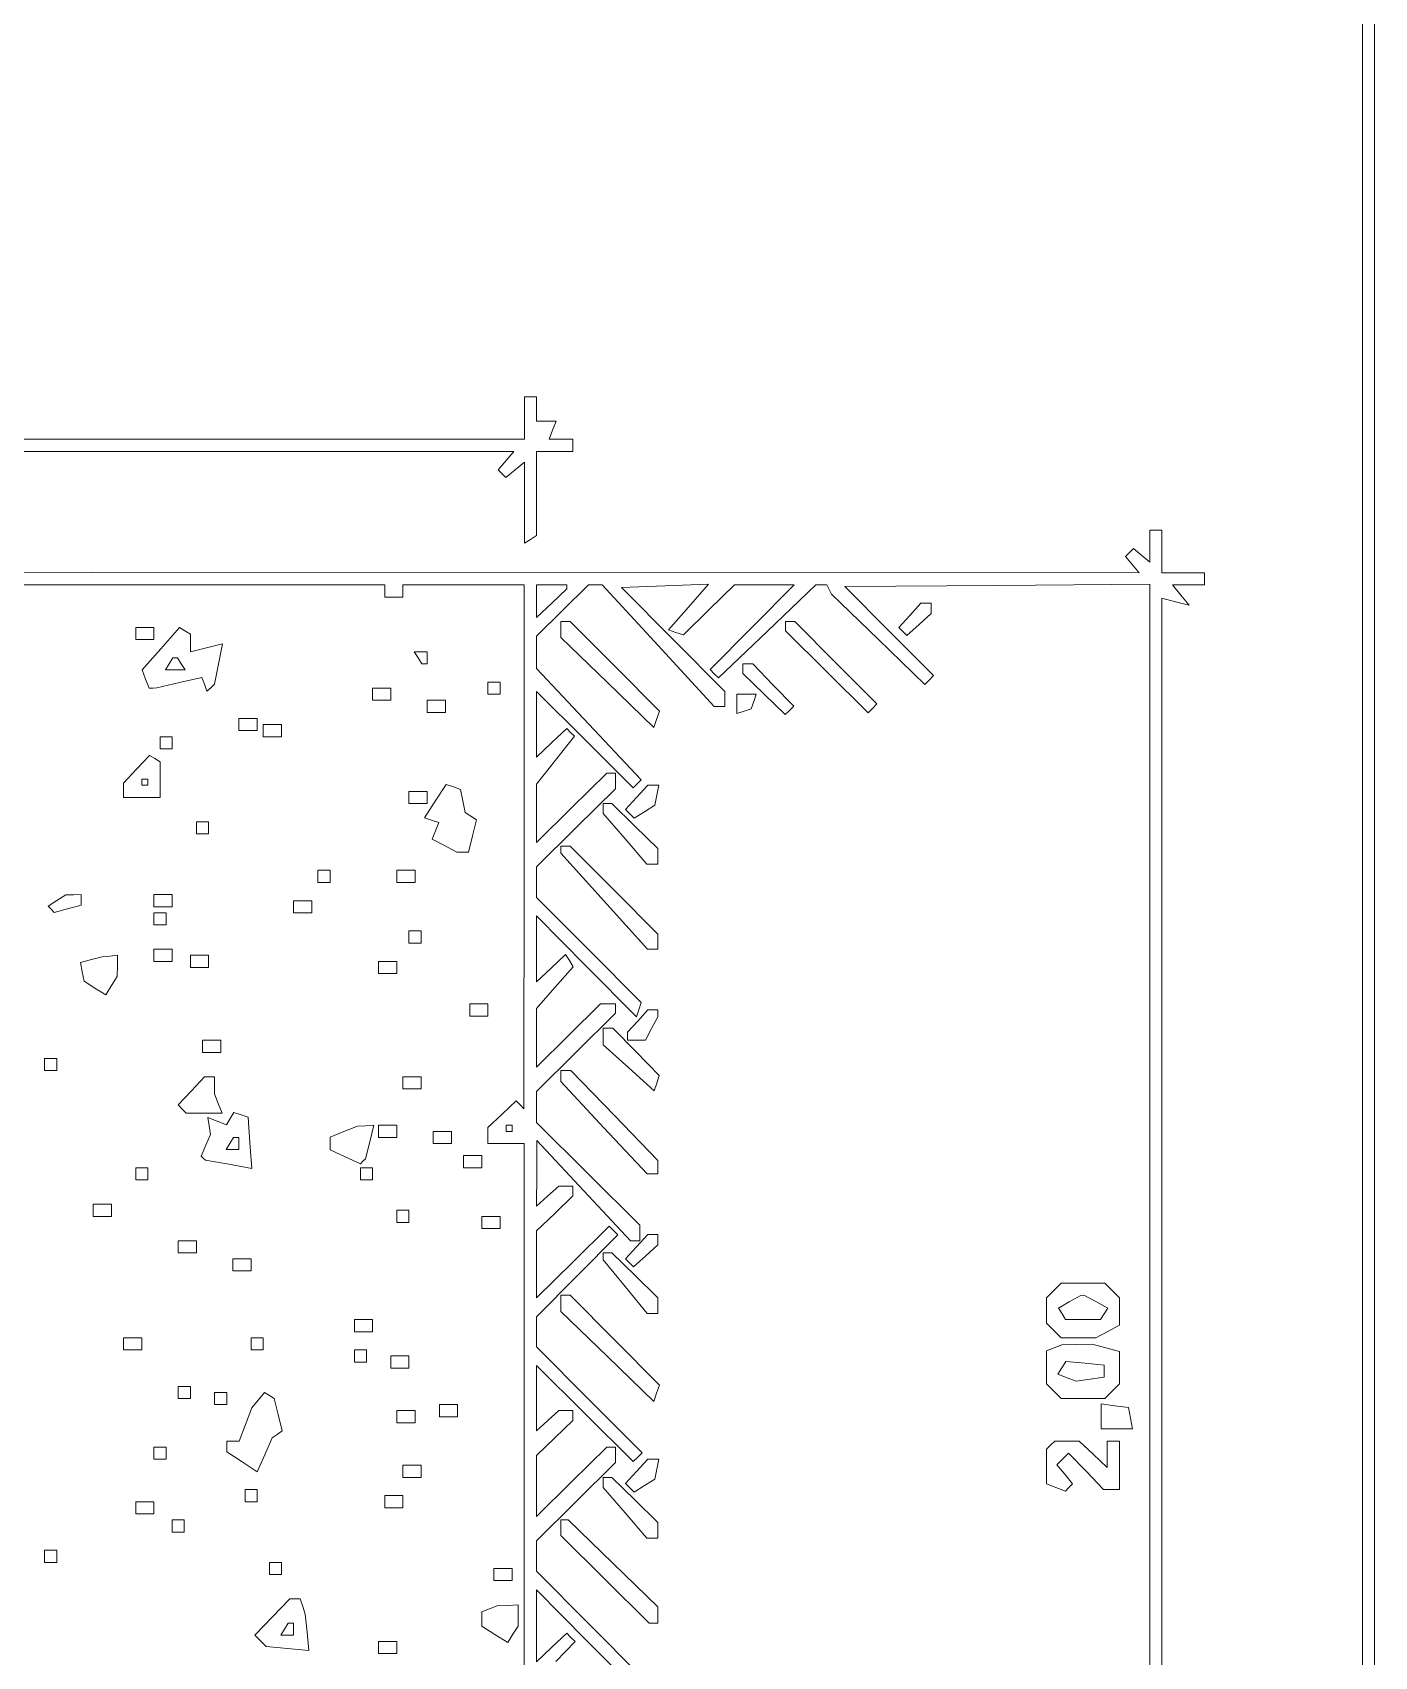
# Paper-space layout 'AN-19-DGE-074' of a CAD drawing. Header units: metres, sheet in millimetres. Extents: x 12 to 193, y 4 to 291.
# Drawn here: x 165.19 to 193.02, y 122.46 to 156.15 of the extents above; entities that cross this region are included whole.
import ezdxf

# ---------------------------------------------------------------- set-up
doc = ezdxf.new("R2010")
doc.units = ezdxf.units.M
doc.layers.add('DGE_CONTORNOS', color=7, linetype='Continuous', lineweight=0)
doc.layers.add('DGE_DATOS', color=7, linetype='Continuous', lineweight=0)

# ---------------------------------------------------------------- blocks, each defined once
blk = doc.blocks.new('LP_REF_DGE_MT_074')
at = {"layer": 'DGE_CONTORNOS'}
for points in [[(29.957, 147.368), (29.988, 25.36), (111.504, 25.329), (193.02, 25.297), (193.02, 147.336), (193.02, 269.375), (111.473, 269.375), (29.925, 269.375)], [(192.768, 181.026), (192.768, 92.929), (186.723, 92.929), (180.678, 92.929), (180.678, 90.977), (180.678, 89.024), (112.039, 89.024), (43.401, 89.024), (43.401, 179.074), (43.401, 269.123), (118.085, 269.123), (192.768, 269.123)], [(176.27, 144.65), (176.27, 144.609), (175.955, 144.314), (175.64, 144.018), (175.64, 144.355), (175.64, 144.691), (175.955, 144.691), (176.27, 144.691)], [(183.385, 144.061), (183.156, 143.808), (183.238, 143.726), (183.321, 143.643), (183.573, 143.872), (183.826, 144.101), (183.826, 144.207), (183.826, 144.314), (183.72, 144.314), (183.613, 144.314)], [(176.144, 143.768), (176.144, 143.6), (177.109, 142.666), (178.073, 141.732), (178.131, 141.903), (178.189, 142.073), (177.264, 143.005), (176.339, 143.936), (176.241, 143.936), (176.144, 143.936)], [(180.804, 143.838), (180.804, 143.74), (181.661, 142.89), (182.517, 142.039), (182.609, 142.131), (182.7, 142.222), (181.85, 143.079), (180.999, 143.936), (180.901, 143.936), (180.804, 143.936)], [(167.328, 143.684), (167.328, 143.558), (167.517, 143.558), (167.706, 143.558), (167.706, 143.684), (167.706, 143.81), (167.517, 143.81), (167.328, 143.81)], [(167.848, 143.369), (167.462, 142.928), (167.534, 142.739), (167.607, 142.55), (167.688, 142.553), (167.769, 142.556), (168.235, 142.665), (168.702, 142.773), (168.753, 142.63), (168.805, 142.487), (168.884, 142.56), (168.962, 142.632), (169.046, 143.05), (169.13, 143.469), (168.796, 143.385), (168.461, 143.301), (168.461, 143.485), (168.461, 143.669), (168.348, 143.739), (168.235, 143.809)], [(173.184, 143.18), (173.262, 143.054), (173.317, 143.054), (173.373, 143.054), (173.373, 143.18), (173.373, 143.306), (173.24, 143.306), (173.106, 143.306)], [(168.272, 143.054), (168.35, 142.928), (168.146, 142.928), (167.943, 142.928), (168.02, 143.054), (168.098, 143.18), (168.146, 143.18), (168.195, 143.18)], [(179.922, 142.953), (179.922, 142.852), (180.361, 142.426), (180.8, 142.001), (180.888, 142.089), (180.975, 142.176), (180.55, 142.615), (180.124, 143.054), (180.023, 143.054), (179.922, 143.054)], [(172.24, 142.424), (172.24, 142.298), (172.428, 142.298), (172.617, 142.298), (172.617, 142.424), (172.617, 142.55), (172.428, 142.55), (172.24, 142.55)], [(174.632, 142.55), (174.632, 142.424), (174.758, 142.424), (174.884, 142.424), (174.884, 142.55), (174.884, 142.676), (174.758, 142.676), (174.632, 142.676)], [(173.373, 142.172), (173.373, 142.047), (173.562, 142.047), (173.751, 142.047), (173.751, 142.172), (173.751, 142.298), (173.562, 142.298), (173.373, 142.298)], [(179.796, 142.225), (179.796, 142.026), (179.946, 142.075), (180.095, 142.125), (180.145, 142.275), (180.195, 142.424), (179.995, 142.424), (179.796, 142.424)], [(169.469, 141.795), (169.469, 141.669), (169.658, 141.669), (169.847, 141.669), (169.847, 141.795), (169.847, 141.921), (169.658, 141.921), (169.469, 141.921)], [(167.832, 141.417), (167.832, 141.291), (167.958, 141.291), (168.083, 141.291), (168.083, 141.417), (168.083, 141.543), (167.958, 141.543), (167.832, 141.543)], [(169.973, 141.669), (169.973, 141.543), (170.161, 141.543), (170.35, 141.543), (170.35, 141.669), (170.35, 141.795), (170.161, 141.795), (169.973, 141.795)], [(167.346, 140.87), (167.076, 140.582), (167.076, 140.433), (167.076, 140.283), (167.454, 140.283), (167.832, 140.283), (167.832, 140.654), (167.832, 141.024), (167.724, 141.091), (167.616, 141.157)], [(167.58, 140.598), (167.58, 140.535), (167.517, 140.535), (167.454, 140.535), (167.454, 140.598), (167.454, 140.661), (167.517, 140.661), (167.58, 140.661)], [(173.541, 140.206), (173.315, 139.862), (173.463, 139.813), (173.611, 139.763), (173.545, 139.592), (173.479, 139.421), (173.733, 139.285), (173.986, 139.15), (174.107, 139.15), (174.227, 139.15), (174.311, 139.484), (174.395, 139.819), (174.276, 139.894), (174.158, 139.968), (174.112, 140.21), (174.066, 140.451), (173.916, 140.501), (173.767, 140.551)], [(177.717, 140.283), (177.489, 140.03), (177.578, 139.941), (177.667, 139.851), (177.881, 139.986), (178.096, 140.121), (178.137, 140.328), (178.177, 140.535), (178.062, 140.535), (177.946, 140.535)], [(172.995, 140.283), (172.995, 140.157), (173.184, 140.157), (173.373, 140.157), (173.373, 140.283), (173.373, 140.409), (173.184, 140.409), (172.995, 140.409)], [(177.025, 140.054), (177.025, 139.951), (177.476, 139.424), (177.927, 138.898), (178.043, 138.898), (178.159, 138.898), (178.159, 139.061), (178.159, 139.225), (177.681, 139.691), (177.204, 140.157), (177.114, 140.157), (177.025, 140.157)], [(168.587, 139.654), (168.587, 139.528), (168.713, 139.528), (168.839, 139.528), (168.839, 139.654), (168.839, 139.78), (168.713, 139.78), (168.587, 139.78)], [(176.144, 139.202), (176.144, 139.127), (177.043, 138.131), (177.943, 137.135), (178.051, 137.135), (178.159, 137.135), (178.159, 137.289), (178.159, 137.444), (177.249, 138.36), (176.339, 139.276), (176.241, 139.276), (176.144, 139.276)], [(171.106, 138.646), (171.106, 138.52), (171.232, 138.52), (171.358, 138.52), (171.358, 138.646), (171.358, 138.772), (171.232, 138.772), (171.106, 138.772)], [(172.743, 138.646), (172.743, 138.52), (172.932, 138.52), (173.121, 138.52), (173.121, 138.646), (173.121, 138.772), (172.932, 138.772), (172.743, 138.772)], [(165.694, 138.147), (165.509, 138.03), (165.574, 137.965), (165.639, 137.9), (165.916, 137.973), (166.194, 138.046), (166.194, 138.157), (166.194, 138.268), (166.037, 138.266), (165.879, 138.264)], [(167.706, 138.142), (167.706, 138.016), (167.895, 138.016), (168.083, 138.016), (168.083, 138.142), (168.083, 138.268), (167.895, 138.268), (167.706, 138.268)], [(170.602, 138.016), (170.602, 137.89), (170.791, 137.89), (170.98, 137.89), (170.98, 138.016), (170.98, 138.142), (170.791, 138.142), (170.602, 138.142)], [(167.706, 137.764), (167.706, 137.639), (167.832, 137.639), (167.958, 137.639), (167.958, 137.764), (167.958, 137.89), (167.832, 137.89), (167.706, 137.89)], [(172.995, 137.387), (172.995, 137.261), (173.121, 137.261), (173.247, 137.261), (173.247, 137.387), (173.247, 137.513), (173.121, 137.513), (172.995, 137.513)], [(167.706, 137.009), (167.706, 136.883), (167.895, 136.883), (168.083, 136.883), (168.083, 137.009), (168.083, 137.135), (167.895, 137.135), (167.706, 137.135)], [(166.408, 136.921), (166.18, 136.862), (166.219, 136.665), (166.257, 136.469), (166.481, 136.33), (166.705, 136.19), (166.826, 136.379), (166.946, 136.568), (166.948, 136.788), (166.95, 137.009), (166.793, 136.994), (166.635, 136.98)], [(168.461, 136.883), (168.461, 136.757), (168.65, 136.757), (168.839, 136.757), (168.839, 136.883), (168.839, 137.009), (168.65, 137.009), (168.461, 137.009)], [(172.365, 136.757), (172.365, 136.631), (172.554, 136.631), (172.743, 136.631), (172.743, 136.757), (172.743, 136.883), (172.554, 136.883), (172.365, 136.883)], [(174.255, 135.875), (174.255, 135.749), (174.444, 135.749), (174.632, 135.749), (174.632, 135.875), (174.632, 136.001), (174.444, 136.001), (174.255, 136.001)], [(177.738, 135.645), (177.529, 135.415), (177.529, 135.33), (177.529, 135.246), (177.714, 135.246), (177.898, 135.246), (178.028, 135.489), (178.159, 135.733), (178.159, 135.804), (178.159, 135.875), (178.052, 135.875), (177.946, 135.875)], [(177.025, 135.323), (177.025, 135.149), (177.553, 134.672), (178.081, 134.195), (178.134, 134.354), (178.187, 134.513), (177.707, 135.005), (177.226, 135.498), (177.126, 135.498), (177.025, 135.498)], [(168.713, 135.12), (168.713, 134.994), (168.902, 134.994), (169.091, 134.994), (169.091, 135.12), (169.091, 135.246), (168.902, 135.246), (168.713, 135.246)], [(165.439, 134.742), (165.439, 134.616), (165.565, 134.616), (165.691, 134.616), (165.691, 134.742), (165.691, 134.868), (165.565, 134.868), (165.439, 134.868)], [(168.482, 134.197), (168.207, 133.905), (168.292, 133.819), (168.377, 133.734), (168.748, 133.734), (169.118, 133.734), (169.041, 133.934), (168.965, 134.133), (168.965, 134.311), (168.965, 134.49), (168.861, 134.49), (168.757, 134.49)], [(172.869, 134.364), (172.869, 134.238), (173.058, 134.238), (173.247, 134.238), (173.247, 134.364), (173.247, 134.49), (173.058, 134.49), (172.869, 134.49)], [(176.144, 134.503), (176.144, 134.39), (177.038, 133.432), (177.932, 132.475), (178.045, 132.475), (178.159, 132.475), (178.159, 132.614), (178.159, 132.754), (177.256, 133.685), (176.353, 134.616), (176.248, 134.616), (176.144, 134.616)], [(169.287, 133.621), (169.209, 133.493), (169.015, 133.568), (168.82, 133.643), (168.85, 133.468), (168.879, 133.293), (168.78, 133.068), (168.682, 132.842), (168.729, 132.801), (168.776, 132.76), (169.256, 132.673), (169.736, 132.587), (169.697, 133.119), (169.658, 133.652), (169.512, 133.7), (169.366, 133.748)], [(171.641, 133.353), (171.358, 133.239), (171.358, 133.106), (171.358, 132.973), (171.673, 132.83), (171.989, 132.686), (172.041, 132.738), (172.093, 132.79), (172.18, 133.136), (172.267, 133.482), (172.096, 133.474), (171.925, 133.466)], [(172.365, 133.356), (172.365, 133.231), (172.554, 133.231), (172.743, 133.231), (172.743, 133.356), (172.743, 133.482), (172.554, 133.482), (172.365, 133.482)], [(175.136, 133.419), (175.136, 133.356), (175.073, 133.356), (175.01, 133.356), (175.01, 133.419), (175.01, 133.482), (175.073, 133.482), (175.136, 133.482)], [(169.469, 133.105), (169.469, 132.979), (169.335, 132.979), (169.202, 132.979), (169.28, 133.105), (169.358, 133.231), (169.413, 133.231), (169.469, 133.231)], [(173.499, 133.231), (173.499, 133.105), (173.688, 133.105), (173.877, 133.105), (173.877, 133.231), (173.877, 133.356), (173.688, 133.356), (173.499, 133.356)], [(174.129, 132.727), (174.129, 132.601), (174.318, 132.601), (174.506, 132.601), (174.506, 132.727), (174.506, 132.853), (174.318, 132.853), (174.129, 132.853)], [(167.328, 132.475), (167.328, 132.349), (167.454, 132.349), (167.58, 132.349), (167.58, 132.475), (167.58, 132.601), (167.454, 132.601), (167.328, 132.601)], [(171.988, 132.475), (171.988, 132.349), (172.114, 132.349), (172.24, 132.349), (172.24, 132.475), (172.24, 132.601), (172.114, 132.601), (171.988, 132.601)], [(166.446, 131.719), (166.446, 131.593), (166.635, 131.593), (166.824, 131.593), (166.824, 131.719), (166.824, 131.845), (166.635, 131.845), (166.446, 131.845)], [(172.743, 131.593), (172.743, 131.467), (172.869, 131.467), (172.995, 131.467), (172.995, 131.593), (172.995, 131.719), (172.869, 131.719), (172.743, 131.719)], [(174.506, 131.467), (174.506, 131.341), (174.695, 131.341), (174.884, 131.341), (174.884, 131.467), (174.884, 131.593), (174.695, 131.593), (174.506, 131.593)], [(168.209, 130.964), (168.209, 130.838), (168.398, 130.838), (168.587, 130.838), (168.587, 130.964), (168.587, 131.089), (168.398, 131.089), (168.209, 131.089)], [(177.717, 130.963), (177.489, 130.71), (177.571, 130.628), (177.653, 130.545), (177.906, 130.774), (178.159, 131.003), (178.159, 131.109), (178.159, 131.215), (178.052, 131.215), (177.946, 131.215)], [(177.025, 130.764), (177.025, 130.691), (177.481, 130.135), (177.937, 129.578), (178.048, 129.578), (178.159, 129.578), (178.159, 129.742), (178.159, 129.905), (177.681, 130.371), (177.204, 130.838), (177.114, 130.838), (177.025, 130.838)], [(169.343, 130.586), (169.343, 130.46), (169.532, 130.46), (169.721, 130.46), (169.721, 130.586), (169.721, 130.712), (169.532, 130.712), (169.343, 130.712)], [(186.37, 130.057), (186.219, 129.906), (186.219, 129.641), (186.219, 129.377), (186.37, 129.226), (186.521, 129.074), (186.882, 129.074), (187.243, 129.074), (187.487, 129.205), (187.73, 129.335), (187.73, 129.62), (187.73, 129.906), (187.579, 130.057), (187.428, 130.208), (186.975, 130.208), (186.521, 130.208)], [(176.144, 129.788), (176.144, 129.621), (177.109, 128.686), (178.073, 127.752), (178.131, 127.923), (178.189, 128.094), (177.264, 129.025), (176.339, 129.956), (176.241, 129.956), (176.144, 129.956)], [(187.238, 129.824), (187.486, 129.691), (187.412, 129.572), (187.338, 129.452), (186.975, 129.452), (186.612, 129.452), (186.539, 129.57), (186.466, 129.689), (186.689, 129.818), (186.912, 129.948), (186.951, 129.952), (186.991, 129.956)], [(171.862, 129.326), (171.862, 129.2), (172.051, 129.2), (172.24, 129.2), (172.24, 129.326), (172.24, 129.452), (172.051, 129.452), (171.862, 129.452)], [(167.076, 128.948), (167.076, 128.823), (167.265, 128.823), (167.454, 128.823), (167.454, 128.948), (167.454, 129.074), (167.265, 129.074), (167.076, 129.074)], [(169.721, 128.948), (169.721, 128.823), (169.847, 128.823), (169.973, 128.823), (169.973, 128.948), (169.973, 129.074), (169.847, 129.074), (169.721, 129.074)], [(171.862, 128.697), (171.862, 128.571), (171.988, 128.571), (172.114, 128.571), (172.114, 128.697), (172.114, 128.823), (171.988, 128.823), (171.862, 128.823)], [(172.617, 128.571), (172.617, 128.445), (172.806, 128.445), (172.995, 128.445), (172.995, 128.571), (172.995, 128.697), (172.806, 128.697), (172.617, 128.697)], [(186.376, 128.865), (186.219, 128.802), (186.219, 128.459), (186.219, 128.117), (186.37, 127.966), (186.521, 127.815), (186.975, 127.815), (187.428, 127.815), (187.579, 127.966), (187.73, 128.117), (187.73, 128.455), (187.73, 128.793), (187.447, 128.869), (187.164, 128.945), (186.849, 128.937), (186.534, 128.929)], [(187.415, 128.382), (187.415, 128.256), (187.123, 128.214), (186.83, 128.173), (186.643, 128.245), (186.455, 128.317), (186.538, 128.451), (186.621, 128.585), (187.018, 128.546), (187.415, 128.508)], [(168.209, 127.941), (168.209, 127.815), (168.335, 127.815), (168.461, 127.815), (168.461, 127.941), (168.461, 128.067), (168.335, 128.067), (168.209, 128.067)], [(168.965, 127.815), (168.965, 127.689), (169.091, 127.689), (169.217, 127.689), (169.217, 127.815), (169.217, 127.941), (169.091, 127.941), (168.965, 127.941)], [(169.868, 127.778), (169.735, 127.618), (169.605, 127.276), (169.475, 126.933), (169.346, 126.933), (169.217, 126.933), (169.217, 126.822), (169.217, 126.71), (169.533, 126.503), (169.849, 126.296), (170.003, 126.646), (170.156, 126.996), (170.261, 127.071), (170.365, 127.146), (170.281, 127.482), (170.197, 127.817), (170.099, 127.878), (170.001, 127.938)], [(173.625, 127.563), (173.625, 127.437), (173.814, 127.437), (174.003, 127.437), (174.003, 127.563), (174.003, 127.689), (173.814, 127.689), (173.625, 127.689)], [(187.353, 127.446), (187.353, 127.185), (187.677, 127.185), (188.001, 127.185), (187.959, 127.406), (187.917, 127.626), (187.635, 127.666), (187.353, 127.707)], [(172.743, 127.437), (172.743, 127.311), (172.932, 127.311), (173.121, 127.311), (173.121, 127.437), (173.121, 127.563), (172.932, 127.563), (172.743, 127.563)], [(167.706, 126.681), (167.706, 126.556), (167.832, 126.556), (167.958, 126.556), (167.958, 126.681), (167.958, 126.807), (167.832, 126.807), (167.706, 126.807)], [(186.303, 126.849), (186.219, 126.765), (186.219, 126.405), (186.219, 126.044), (186.413, 125.969), (186.608, 125.895), (186.683, 125.97), (186.759, 126.046), (186.595, 126.243), (186.431, 126.44), (186.553, 126.562), (186.674, 126.683), (187.037, 126.304), (187.4, 125.926), (187.565, 125.926), (187.73, 125.926), (187.73, 126.43), (187.73, 126.933), (187.604, 126.933), (187.478, 126.933), (187.478, 126.66), (187.478, 126.386), (187.187, 126.66), (186.895, 126.933), (186.641, 126.933), (186.387, 126.933)], [(172.869, 126.304), (172.869, 126.178), (173.058, 126.178), (173.247, 126.178), (173.247, 126.304), (173.247, 126.43), (173.058, 126.43), (172.869, 126.43)], [(177.717, 126.303), (177.489, 126.05), (177.578, 125.961), (177.667, 125.872), (177.881, 126.007), (178.096, 126.142), (178.137, 126.349), (178.177, 126.556), (178.062, 126.556), (177.946, 126.556)], [(177.025, 126.074), (177.025, 125.971), (177.476, 125.445), (177.927, 124.918), (178.043, 124.918), (178.159, 124.918), (178.159, 125.082), (178.159, 125.245), (177.681, 125.711), (177.204, 126.178), (177.114, 126.178), (177.025, 126.178)], [(167.328, 125.548), (167.328, 125.422), (167.517, 125.422), (167.706, 125.422), (167.706, 125.548), (167.706, 125.674), (167.517, 125.674), (167.328, 125.674)], [(169.595, 125.8), (169.595, 125.674), (169.721, 125.674), (169.847, 125.674), (169.847, 125.8), (169.847, 125.926), (169.721, 125.926), (169.595, 125.926)], [(172.491, 125.674), (172.491, 125.548), (172.68, 125.548), (172.869, 125.548), (172.869, 125.674), (172.869, 125.8), (172.68, 125.8), (172.491, 125.8)], [(168.083, 125.17), (168.083, 125.044), (168.209, 125.044), (168.335, 125.044), (168.335, 125.17), (168.335, 125.296), (168.209, 125.296), (168.083, 125.296)], [(176.144, 125.136), (176.144, 124.975), (177.06, 124.065), (177.976, 123.155), (178.067, 123.155), (178.159, 123.155), (178.159, 123.323), (178.159, 123.49), (177.228, 124.393), (176.297, 125.296), (176.22, 125.296), (176.144, 125.296)], [(165.439, 124.54), (165.439, 124.414), (165.565, 124.414), (165.691, 124.414), (165.691, 124.54), (165.691, 124.666), (165.565, 124.666), (165.439, 124.666)], [(170.099, 124.289), (170.099, 124.163), (170.224, 124.163), (170.35, 124.163), (170.35, 124.289), (170.35, 124.414), (170.224, 124.414), (170.099, 124.414)], [(174.758, 124.163), (174.758, 124.037), (174.947, 124.037), (175.136, 124.037), (175.136, 124.163), (175.136, 124.289), (174.947, 124.289), (174.758, 124.289)], [(170.161, 123.28), (169.798, 122.902), (169.917, 122.787), (170.036, 122.673), (170.476, 122.631), (170.917, 122.59), (170.881, 122.967), (170.845, 123.344), (170.791, 123.501), (170.736, 123.659), (170.63, 123.659), (170.523, 123.659)], [(174.664, 123.449), (174.506, 123.386), (174.506, 123.238), (174.506, 123.09), (174.775, 122.922), (175.044, 122.754), (175.151, 122.923), (175.258, 123.092), (175.26, 123.312), (175.262, 123.533), (175.042, 123.523), (174.821, 123.513)], [(170.602, 123.029), (170.602, 122.903), (170.469, 122.903), (170.336, 122.903), (170.413, 123.029), (170.491, 123.155), (170.547, 123.155), (170.602, 123.155)], [(172.365, 122.651), (172.365, 122.525), (172.554, 122.525), (172.743, 122.525), (172.743, 122.651), (172.743, 122.777), (172.554, 122.777), (172.365, 122.777)]]:
    blk.add_lwpolyline(points, close=True, dxfattribs=at)
for points in [[(176.041, 122.36), (176.441, 122.773), (176.355, 122.86), (176.269, 122.946), (175.954, 122.651), (175.64, 122.355), (175.641, 123.102), (175.643, 123.848), (176.677, 122.798), (177.711, 121.749)], [(177.811, 122.049), (176.726, 123.14), (175.64, 124.231), (175.64, 124.547), (175.64, 124.863), (176.459, 125.674), (177.277, 126.485), (177.277, 126.646), (177.277, 126.807), (177.186, 126.807), (177.096, 126.807), (176.368, 126.087), (175.64, 125.367), (175.64, 126.001), (175.64, 126.634), (176.018, 126.996), (176.396, 127.358), (176.396, 127.461), (176.396, 127.563), (176.248, 127.563), (176.101, 127.563), (175.87, 127.355), (175.64, 127.146), (175.64, 127.824), (175.64, 128.502), (176.644, 127.504), (177.647, 126.506), (177.739, 126.598), (177.831, 126.689), (176.735, 127.79), (175.64, 128.89), (175.64, 129.2), (175.64, 129.509), (176.483, 130.359), (177.326, 131.208), (177.235, 131.299), (177.145, 131.39), (176.392, 130.645), (175.64, 129.901), (175.64, 130.598), (175.64, 131.294), (176.018, 131.656), (176.396, 132.018), (176.396, 132.121), (176.396, 132.223), (176.248, 132.223), (176.101, 132.223), (175.87, 132.015), (175.64, 131.806), (175.644, 132.487), (175.649, 133.168), (176.62, 132.125), (177.592, 131.083), (177.686, 131.086), (177.781, 131.089), (177.781, 131.25), (177.781, 131.41), (176.71, 132.475), (175.64, 133.54), (175.64, 133.861), (175.64, 134.182), (176.459, 134.994), (177.277, 135.805), (177.277, 135.903), (177.277, 136.001), (177.124, 136.001), (176.97, 136.001), (176.305, 135.344), (175.64, 134.687), (175.64, 135.296), (175.64, 135.905), (176.021, 136.339), (176.401, 136.772), (176.322, 136.9), (176.243, 137.028), (175.942, 136.744), (175.64, 136.461), (175.641, 137.144), (175.643, 137.827), (176.677, 136.778), (177.711, 135.729), (177.761, 135.879), (177.811, 136.029), (176.726, 137.12), (175.64, 138.21), (175.64, 138.526), (175.64, 138.842), (176.459, 139.654), (177.277, 140.465), (177.277, 140.626), (177.277, 140.787), (177.186, 140.787), (177.096, 140.787), (176.368, 140.067), (175.64, 139.347), (175.64, 139.954), (175.64, 140.562), (176.033, 141.058), (176.426, 141.554), (176.347, 141.633), (176.269, 141.712), (175.954, 141.416), (175.64, 141.121), (175.64, 141.801), (175.64, 142.481), (176.644, 141.484), (177.647, 140.486), (177.73, 140.569), (177.814, 140.652), (176.727, 141.806), (175.64, 142.961), (175.64, 143.296), (175.64, 143.631), (176.18, 144.161), (176.72, 144.691), (176.861, 144.691), (177.003, 144.691), (178.165, 143.432), (179.327, 142.172), (179.436, 142.172), (179.544, 142.172), (179.544, 142.327), (179.544, 142.482), (178.472, 143.559), (177.4, 144.636), (178.305, 144.673), (179.209, 144.71), (178.791, 144.234), (178.374, 143.759), (178.53, 143.707), (178.686, 143.655), (179.215, 144.173), (179.743, 144.691), (180.364, 144.691), (180.986, 144.691), (180.114, 143.813), (179.243, 142.935), (179.328, 142.85), (179.414, 142.765), (180.422, 143.728), (181.431, 144.691), (181.547, 144.691), (181.664, 144.691), (181.709, 144.597), (181.755, 144.502), (182.724, 143.565), (183.693, 142.627), (183.784, 142.718), (183.876, 142.81), (182.957, 143.735), (182.038, 144.66), (185.199, 144.683), (188.36, 144.705), (188.36, 128.005), (188.36, 111.305)], [(188.612, 111.065), (188.612, 127.74), (188.612, 144.416), (188.895, 144.343), (189.179, 144.27), (189.006, 144.481), (188.833, 144.691), (189.163, 144.691), (189.494, 144.691), (189.494, 144.817), (189.494, 144.943), (189.053, 144.943), (188.612, 144.943), (188.612, 145.384), (188.612, 145.825), (188.486, 145.825), (188.36, 145.825), (188.36, 145.495), (188.36, 145.164), (188.191, 145.305), (188.022, 145.445), (187.94, 145.363), (187.858, 145.281), (187.999, 145.112), (188.139, 144.943), (166.43, 144.949), (144.721, 144.954)], [(161.367, 147.462), (175.167, 147.462), (175.008, 147.27), (174.848, 147.078), (174.926, 147), (175.004, 146.922), (175.196, 147.082), (175.388, 147.241), (175.388, 146.4), (175.388, 145.558), (175.514, 145.636), (175.64, 145.714), (175.64, 146.588), (175.64, 147.462), (176.018, 147.462), (176.396, 147.462), (176.396, 147.588), (176.396, 147.714), (176.148, 147.714), (175.9, 147.714), (175.972, 147.903), (176.045, 148.092), (175.842, 148.092), (175.64, 148.092), (175.64, 148.344), (175.64, 148.596), (175.514, 148.596), (175.388, 148.596), (175.388, 148.155), (175.388, 147.714), (161.634, 147.714)], [(159.142, 144.691), (165.816, 144.691), (172.491, 144.691), (172.491, 144.565), (172.491, 144.439), (172.68, 144.439), (172.869, 144.439), (172.869, 144.565), (172.869, 144.691), (174.128, 144.691), (175.387, 144.691), (175.384, 139.259), (175.38, 133.826), (175.299, 133.907), (175.218, 133.988), (174.925, 133.713), (174.632, 133.439), (174.632, 133.272), (174.632, 133.105), (175.007, 133.105), (175.382, 133.105), (175.386, 122.09)]]:
    blk.add_lwpolyline(points, dxfattribs=at)

psp = doc.layouts.new('AN-19-DGE-074')

# ---------------------------------------------------------------- block references
at = {"layer": 'DGE_DATOS'}
psp.add_blockref('LP_REF_DGE_MT_074', (0, 0), dxfattribs=at)

doc.saveas('drawing.dxf')
